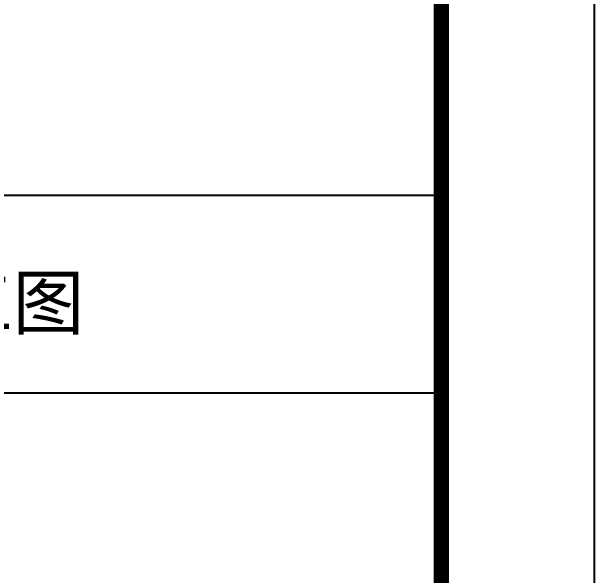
# Model space of a CAD drawing. Extents: x -737978 to 768813, y -372247 to 1140308.
# Drawn here: x 261772 to 263675, y -231694 to -229854 of the extents above; entities that cross this region are included whole.
import ezdxf

# ---------------------------------------------------------------- set-up
doc = ezdxf.new("R2010")
doc.units = 0
doc.header["$LTSCALE"] = 10
doc.header["$MEASUREMENT"] = 0
doc.layers.get('0').update_dxf_attribs({"linetype": 'CONTINUOUS'})
doc.layers.add('PUB_TITLE', color=4, linetype='CONTINUOUS')
doc.styles.add('-宋体', font='', dxfattribs={"width": 0.8})
doc.styles.get('-宋体').set_extended_font_data('SimSun')

# ---------------------------------------------------------------- blocks, each defined once
blk = doc.blocks.new('TQ1')
at = {"layer": 'PUB_TITLE'}
for p, q in [((-49854.8, -407354.8), (-43854.8, -407354.8)), ((-49854.8, -408254.8), (-43854.8, -408254.8))]:
    blk.add_line(p, q, dxfattribs=at)
at = {"layer": 'PUB_TITLE', "style": '-宋体'}
blk.add_text('施工图', height=240, dxfattribs=at).set_placement((-46462.9, -407963.2))

msp = doc.modelspace()

# ---------------------------------------------------------------- linework, layer by layer
at = {"layer": 'PUB_TITLE'}
msp.add_lwpolyline([(190124.9, -238909.7), (263674.9, -238909.7), (263674.9, -209209.7), (190124.9, -209209.7)], close=True, dxfattribs=at)
at = {"layer": 'PUB_TITLE', "const_width": 50}
msp.add_lwpolyline([(191374.9, -238409.7), (263174.9, -238409.7), (263174.9, -209709.7), (191374.9, -209709.7)], close=True, dxfattribs=at)

# ---------------------------------------------------------------- block references
at = {"xscale": 0.716753740501642, "yscale": 0.716753740501642, "zscale": 0.716753740501642}
msp.add_blockref('TQ1', (294607.9, 61519.6), dxfattribs=at)

doc.saveas('drawing.dxf')
